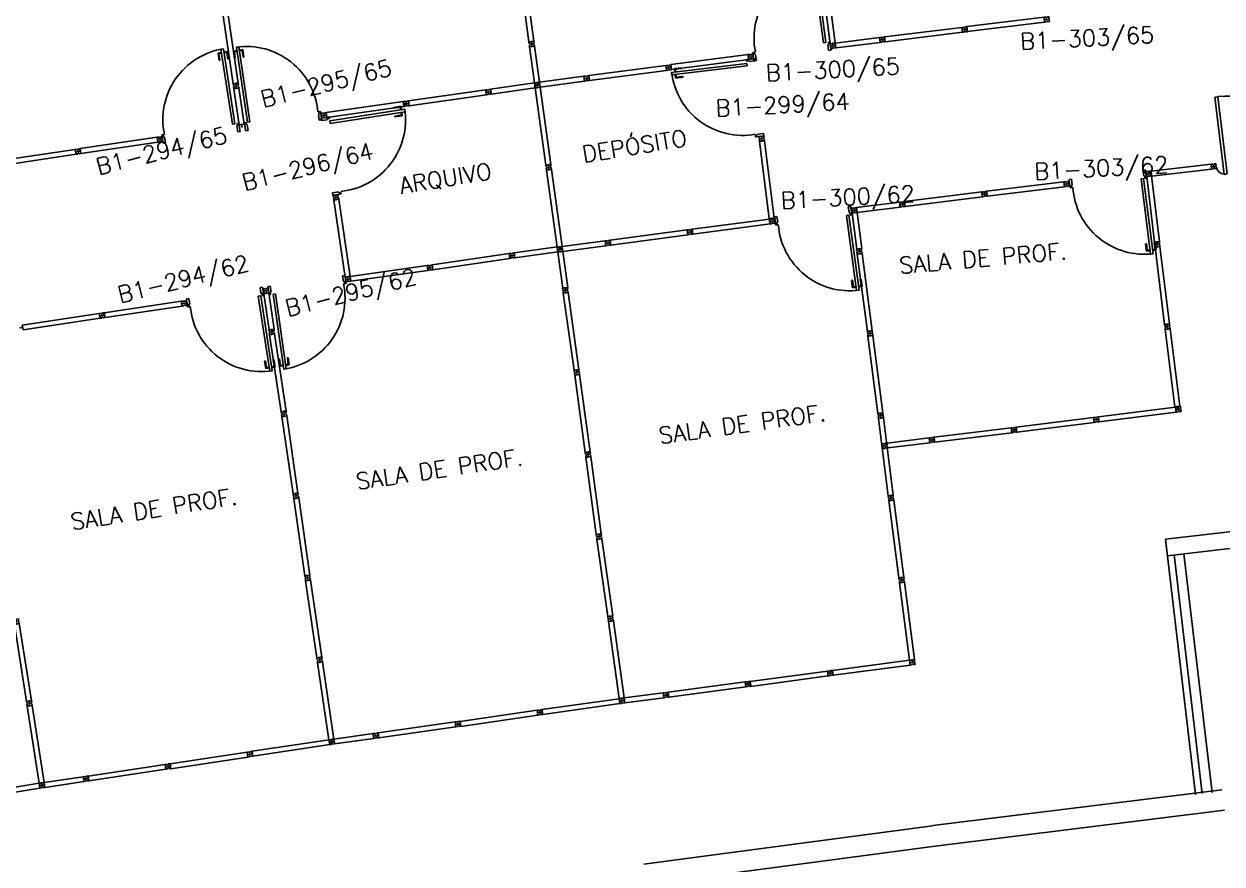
# Model space of a CAD drawing. Header units: millimetres. Extents: x 2958 to 3256, y 1036 to 1150.
# Drawn here: x 3048.78 to 3063.24, y 1120.63 to 1130.76 of the extents above; entities that cross this region are included whole.
import ezdxf

# ---------------------------------------------------------------- set-up
doc = ezdxf.new("R2010")
doc.units = ezdxf.units.MM
for name, color, linetype in [('BANC', 2, 'Continuous'), ('DIV', 2, 'Continuous'), ('ESC', 1, 'Continuous'), ('TEXTO', 2, 'Continuous'), ('TEXTO-ENDEREÇO', 2, 'Continuous')]:
    doc.layers.add(name, color=color, linetype=linetype)
doc.styles.add('UNB-100', font='simplex.shx', dxfattribs={"height": 0.2})
doc.styles.add('UNB-100-1', font='simplex.shx', dxfattribs={"height": 0.2})

# ---------------------------------------------------------------- blocks, each defined once
blk = doc.blocks.new('DIVMT-SLC')
for p, q in [((-0.03, 0.03), (-0.03, 0.006)), ((-0.008, 0.03), (-0.03, 0.03)), ((-0.0185, 0.006), (-0.03, 0.006)), ((-0.0185, -0.006), (-0.0185, 0.006)), ((-0.008, 0.03), (-0.008, 0.02)), ((-0.008, 0.02), (0.008, 0.02)), ((-0.0051, 0), (0.0051, 0)), ((0.0051, 0), (-0.0051, 0)), ((-0.0051, 0), (0.0051, 0)), ((0, -0.0051), (0, 0.0051)), ((0, 0.0051), (0, -0.0051)), ((0.008, 0.03), (0.008, 0.02)), ((0.008, 0.03), (0.03, 0.03)), ((0.0205, 0.006), (0.03, 0.006)), ((0.0205, -0.006), (0.0205, 0.006)), ((0.0205, 0.006), (0.0205, -0.006)), ((0.0205, 0.006), (0.03, 0.006)), ((0.97, 0.03), (0.03, 0.03)), ((0.03, 0.006), (0.03, 0.03)), ((0.03, -0.03), (0.03, 0.03)), ((0.03, -0.005), (0.03, 0.005)), ((0.97, -0.03), (0.97, 0.03)), ((0.97, 0.03), (0.97, 0.009)), ((0.97, 0.009), (0.97, 0.027)), ((0.9795, 0.006), (0.97, 0.006)), ((0.97, -0.005), (0.97, 0.005)), ((0.9795, 0.006), (0.9795, -0.006)), ((1.0051, 0), (0.9949, 0)), ((1, 0.0051), (1, -0.0051)), ((-0.0185, -0.006), (-0.03, -0.006)), ((-0.03, -0.03), (-0.03, -0.006)), ((-0.008, -0.03), (-0.03, -0.03)), ((-0.008, -0.03), (-0.008, -0.02)), ((-0.008, -0.02), (0.008, -0.02)), ((0.008, -0.03), (0.008, -0.02)), ((0.008, -0.03), (0.03, -0.03)), ((0.0205, -0.006), (0.03, -0.006)), ((0.0205, -0.006), (0.03, -0.006)), ((0.03, -0.006), (0.03, -0.03)), ((0.97, -0.03), (0.03, -0.03)), ((0.9795, -0.006), (0.97, -0.006)), ((0.97, -0.009), (0.97, -0.027))]:
    blk.add_line(p, q)
blk = doc.blocks.new('PDV2D-SLC')
at = {"layer": 'DIV'}
for p, q in [((0.03, 0.05), (0.06, 0.05)), ((0.03, 0.035), (0.03, 0.05)), ((0.03, -0.035), (0.03, 0.035)), ((0.06, 0.05), (0.06, -0.02)), ((0.941, 0.05), (0.941, -0.02)), ((0.971, 0.05), (0.941, 0.05)), ((0.971, 0.035), (0.971, 0.05)), ((0.971, -0.035), (0.971, 0.035)), ((0.03, -0.05), (0.03, -0.035)), ((0.05, -0.05), (0.03, -0.05)), ((0.05, -0.02), (0.06, -0.02)), ((0.05, -0.02), (0.05, -0.05)), ((0.079, -0.05), (0.109, -0.05)), ((0.079, -0.05), (0.079, -0.965)), ((0.109, -0.05), (0.109, -0.965)), ((0.951, -0.02), (0.941, -0.02)), ((0.951, -0.02), (0.951, -0.05)), ((0.951, -0.05), (0.971, -0.05)), ((0.971, -0.05), (0.971, -0.035)), ((0.109, -0.965), (0.079, -0.965))]:
    blk.add_line(p, q, dxfattribs=at)
at = {"layer": 'DIV', "color": 1}
for p, q in [((0.036, -0.925), (0.036, -0.835)), ((0.046, -0.835), (0.036, -0.835)), ((0.046, -0.915), (0.046, -0.835)), ((0.141, -0.915), (0.141, -0.835)), ((0.141, -0.835), (0.151, -0.835)), ((0.151, -0.925), (0.151, -0.835)), ((0.036, -0.925), (0.076, -0.925)), ((0.046, -0.915), (0.076, -0.915)), ((0.141, -0.915), (0.111, -0.915)), ((0.151, -0.925), (0.111, -0.925))]:
    blk.add_line(p, q, dxfattribs=at)
blk.add_arc((0.076, -0.1), 0.865, 270, 3.3214, dxfattribs=at)
blk = doc.blocks.new('MTT-SLC')
for p, q in [((-0.008, 0.03), (-0.03, 0.03)), ((-0.03, 0.03), (-0.03, 0.006)), ((-0.0185, 0.006), (-0.03, 0.006)), ((-0.0185, -0.006), (-0.0185, 0.006)), ((-0.008, 0.03), (-0.008, 0.02)), ((-0.008, 0.02), (0.008, 0.02)), ((-0.0051, 0), (0.0051, 0)), ((0, -0.0051), (0, 0.0051)), ((0.008, 0.03), (0.03, 0.03)), ((0.008, 0.03), (0.008, 0.02)), ((0.0205, -0.006), (0.0205, 0.006)), ((0.0205, 0.006), (0.03, 0.006)), ((0.03, 0.006), (0.03, 0.03)), ((-0.03, -0.03), (-0.03, -0.006)), ((-0.0185, -0.006), (-0.03, -0.006)), ((-0.008, -0.03), (-0.03, -0.03)), ((-0.008, -0.02), (0.008, -0.02)), ((-0.008, -0.03), (-0.008, -0.02)), ((0.008, -0.03), (0.008, -0.02)), ((0.008, -0.03), (0.03, -0.03)), ((0.0205, -0.006), (0.03, -0.006)), ((0.03, -0.006), (0.03, -0.03))]:
    blk.add_line(p, q)
blk = doc.blocks.new('MDIVMT-SLC')
for p, q in [((-0.03, 0.03), (-0.03, 0.006)), ((-0.008, 0.03), (-0.03, 0.03)), ((-0.0185, 0.006), (-0.03, 0.006)), ((-0.0185, -0.006), (-0.0185, 0.006)), ((-0.008, 0.03), (-0.008, 0.02)), ((-0.008, 0.02), (0.008, 0.02)), ((-0.0051, 0), (0.0051, 0)), ((-0.0051, 0), (0.0051, 0)), ((0, -0.0051), (0, 0.0051)), ((0, -0.0051), (0, 0.0051)), ((0.008, 0.03), (0.008, 0.02)), ((0.008, 0.03), (0.03, 0.03)), ((0.0205, 0.006), (0.03, 0.006)), ((0.0205, -0.006), (0.0205, 0.006)), ((0.0205, 0.006), (0.03, 0.006)), ((0.0205, -0.006), (0.0205, 0.006)), ((0.03, 0.03), (0.03, -0.03)), ((0.03, 0.03), (0.47, 0.03)), ((0.03, 0.006), (0.03, 0.03)), ((0.03, 0.009), (0.03, 0.027)), ((0.03, 0.005), (0.03, -0.005)), ((0.47, 0.03), (0.47, -0.03)), ((0.4795, 0.006), (0.47, 0.006)), ((0.47, 0.005), (0.47, -0.005)), ((0.4795, -0.006), (0.4795, 0.006)), ((0.4949, 0), (0.5051, 0)), ((0.5051, 0), (0.4949, 0)), ((0.5, -0.0051), (0.5, 0.0051)), ((-0.0185, -0.006), (-0.03, -0.006)), ((-0.03, -0.03), (-0.03, -0.006)), ((-0.008, -0.03), (-0.03, -0.03)), ((-0.008, -0.03), (-0.008, -0.02)), ((-0.008, -0.02), (0.008, -0.02)), ((0.008, -0.03), (0.008, -0.02)), ((0.008, -0.03), (0.03, -0.03)), ((0.0205, -0.006), (0.03, -0.006)), ((0.0205, -0.006), (0.03, -0.006)), ((0.03, -0.006), (0.03, -0.03)), ((0.03, -0.03), (0.03, -0.009)), ((0.03, -0.009), (0.03, -0.027)), ((0.03, -0.03), (0.47, -0.03)), ((0.4795, -0.006), (0.47, -0.006))]:
    blk.add_line(p, q)
blk = doc.blocks.new('PDV2E-SLC')
at = {"layer": 'DIV', "color": 1}
for p, q in [((0.023, 0.925), (0.063, 0.925)), ((0.023, 0.925), (0.023, 0.835)), ((0.033, 0.915), (0.063, 0.915)), ((0.033, 0.915), (0.033, 0.835)), ((0.138, 0.925), (0.097, 0.925)), ((0.128, 0.915), (0.097, 0.915)), ((0.128, 0.915), (0.128, 0.835)), ((0.138, 0.925), (0.138, 0.835)), ((0.033, 0.835), (0.023, 0.835)), ((0.128, 0.835), (0.137, 0.835))]:
    blk.add_line(p, q, dxfattribs=at)
at = {"layer": 'DIV'}
for p, q in [((0.065, 0.05), (0.065, 0.965)), ((0.095, 0.965), (0.065, 0.965)), ((0.095, 0.05), (0.095, 0.965)), ((0.049, 0.05), (0.029, 0.05)), ((0.029, 0.05), (0.029, 0.035)), ((0.029, 0.035), (0.029, -0.035)), ((0.049, 0.02), (0.049, 0.05)), ((0.049, 0.02), (0.059, 0.02)), ((0.059, -0.05), (0.059, 0.02)), ((0.065, 0.05), (0.095, 0.05)), ((0.928, -0.05), (0.928, 0.02)), ((0.938, 0.02), (0.928, 0.02)), ((0.938, 0.05), (0.958, 0.05)), ((0.938, 0.02), (0.938, 0.05)), ((0.958, 0.05), (0.958, 0.035)), ((0.958, 0.035), (0.958, -0.035)), ((0.029, -0.035), (0.029, -0.05)), ((0.029, -0.05), (0.059, -0.05)), ((0.958, -0.05), (0.928, -0.05)), ((0.958, -0.035), (0.958, -0.05))]:
    blk.add_line(p, q, dxfattribs=at)
at = {"layer": 'DIV', "color": 1}
blk.add_arc((0.062, 0.1), 0.865, 356.6786, 90, dxfattribs=at)
blk = doc.blocks.new('PDVDP-SLC')
for p, q in [((0.112, 0.84), (0.112, -0.1)), ((0.147, 0.84), (0.112, 0.84)), ((0.147, 0.84), (0.147, -0.1)), ((1.853, 0.84), (1.888, 0.84)), ((1.853, 0.84), (1.853, -0.1)), ((1.888, 0.84), (1.888, -0.1)), ((0.009, 0), (-0.009, 0)), ((0, -0.012), (0, 0.01)), ((0.147, -0.1), (0.112, -0.1))]:
    blk.add_line(p, q)
for centre, radius, start, end in [((0.148, -0.002), 0.843, 0, 90), ((1.853, -0.002), 0.843, 90, 180), ((0.131, 0), 0.101, 180, 270), ((1.87, 0), 0.101, 270, 0)]:
    blk.add_arc(centre, radius, start, end)
blk = doc.blocks.new('ESCBSL-SLC')
for p, q in [((0.005, 3.105), (4.007, 3.105)), ((0.005, 3.105), (0.005, 2.905)), ((4.007, 3.105), (4.007, 0.005)), ((0.005, 2.905), (4.007, 2.905)), ((0.254, 1.755), (0.254, 2.905)), ((0.504, 1.755), (0.504, 2.905)), ((0.754, 1.755), (0.754, 2.905)), ((1.004, 1.755), (1.004, 2.905)), ((1.254, 1.755), (1.254, 2.905)), ((1.504, 1.755), (1.504, 2.905)), ((1.754, 1.755), (1.754, 2.905)), ((2.004, 1.755), (2.004, 2.905)), ((2.254, 1.755), (2.254, 2.905)), ((2.504, 1.755), (2.504, 2.905)), ((3.807, 2.905), (3.807, 0.005)), ((3.927, 2.905), (3.927, 0.005)), ((0.102, 1.755), (2.702, 1.755)), ((0.102, 1.755), (0.102, 1.655)), ((2.702, 1.755), (2.702, 1.152)), ((0.102, 1.655), (2.602, 1.655)), ((0.254, 1.555), (0.254, 1.655)), ((0.504, 1.555), (0.504, 1.655)), ((0.754, 1.555), (0.754, 1.655)), ((1.004, 1.555), (1.004, 1.655)), ((1.254, 1.555), (1.254, 1.655)), ((1.504, 1.555), (1.504, 1.655)), ((1.754, 1.555), (1.754, 1.655)), ((2.004, 1.555), (2.004, 1.655)), ((2.254, 1.555), (2.254, 1.655)), ((2.504, 1.252), (2.504, 1.655)), ((2.602, 1.655), (2.602, 1.252)), ((0.254, 1.555), (0.747, 1.555)), ((0.747, 1.555), (1.533, 1.555)), ((1.468, 1.555), (1.745, 1.555)), ((1.745, 1.555), (2.504, 1.555)), ((0.254, 1.352), (2.504, 1.352)), ((0.254, 1.252), (0.254, 1.352)), ((0.504, 1.252), (0.504, 1.352)), ((0.754, 1.252), (0.754, 1.352)), ((1.004, 1.252), (1.004, 1.352)), ((1.254, 1.252), (1.254, 1.352)), ((1.504, 1.252), (1.504, 1.352)), ((1.754, 1.252), (1.754, 1.352)), ((2.004, 1.252), (2.004, 1.352)), ((2.254, 1.252), (2.254, 1.352)), ((0.102, 1.252), (2.602, 1.252)), ((0.102, 1.252), (0.102, 1.152)), ((0.102, 1.152), (2.702, 1.152)), ((0.254, 0.005), (0.254, 1.152)), ((0.504, 0.005), (0.504, 1.152)), ((0.754, 0.005), (0.754, 1.152)), ((1.004, 0.005), (1.004, 1.152)), ((1.254, 0.005), (1.254, 1.152)), ((1.504, 0.005), (1.504, 1.152)), ((1.754, 0.005), (1.754, 1.152)), ((2.004, 0.005), (2.004, 1.152)), ((2.254, 0.005), (2.254, 1.152)), ((2.504, 0.005), (2.504, 1.152))]:
    blk.add_line(p, q)

msp = doc.modelspace()

# ---------------------------------------------------------------- linework, layer by layer
at = {"layer": 'BANC'}
for p, q in [((3063.241, 1121.522), (3059.749, 1121.089)), ((3063.272, 1121.274), (3059.78, 1120.841)), ((3059.747, 1121.088), (3056.259, 1120.625)), ((3059.78, 1120.841), (3056.292, 1120.378))]:
    msp.add_line(p, q, dxfattribs=at)
at = {"layer": 'DIV'}
for p, q in [((3058.571, 1130.532), (3059.108, 1130.601)), ((3059.13, 1130.603), (3059.108, 1130.601)), ((3059.108, 1130.601), (3059.115, 1130.541)), ((3059.111, 1130.577), (3059.108, 1130.601)), ((3059.12, 1130.578), (3059.111, 1130.577)), ((3059.12, 1130.578), (3059.111, 1130.577)), ((3059.111, 1130.576), (3059.112, 1130.566)), ((3059.122, 1130.566), (3059.112, 1130.565)), ((3059.122, 1130.566), (3059.112, 1130.565)), ((3059.112, 1130.565), (3059.115, 1130.541)), ((3059.122, 1130.566), (3059.12, 1130.578)), ((3059.12, 1130.578), (3059.122, 1130.566)), ((3059.13, 1130.603), (3059.131, 1130.593)), ((3059.147, 1130.595), (3059.131, 1130.593)), ((3059.146, 1130.575), (3059.136, 1130.574)), ((3059.136, 1130.574), (3059.146, 1130.575)), ((3059.146, 1130.575), (3059.136, 1130.574)), ((3059.152, 1130.556), (3059.136, 1130.554)), ((3059.137, 1130.544), (3059.136, 1130.554)), ((3059.142, 1130.569), (3059.141, 1130.58)), ((3059.141, 1130.58), (3059.142, 1130.569)), ((3059.146, 1130.605), (3059.168, 1130.608)), ((3059.146, 1130.605), (3059.147, 1130.595)), ((3059.153, 1130.546), (3059.152, 1130.556)), ((3059.159, 1130.583), (3059.17, 1130.584)), ((3059.159, 1130.583), (3059.16, 1130.571)), ((3059.16, 1130.571), (3059.172, 1130.572)), ((3059.168, 1130.608), (3059.17, 1130.584)), ((3059.175, 1130.548), (3059.172, 1130.572)), ((3058.54, 1130.498), (3058.55, 1130.5)), ((3058.545, 1130.494), (3058.544, 1130.504)), ((3058.564, 1130.507), (3058.574, 1130.508)), ((3058.566, 1130.495), (3058.564, 1130.507)), ((3058.566, 1130.495), (3058.575, 1130.497)), ((3058.571, 1130.532), (3058.578, 1130.473)), ((3058.573, 1130.511), (3058.571, 1130.529)), ((3058.574, 1130.507), (3058.575, 1130.498)), ((3058.576, 1130.494), (3058.578, 1130.476)), ((3058.578, 1130.473), (3058.576, 1130.494)), ((3058.578, 1130.473), (3059.115, 1130.541)), ((3059.137, 1130.544), (3059.115, 1130.541)), ((3059.153, 1130.546), (3059.175, 1130.548)), ((3055.001, 1130.059), (3055.537, 1130.132)), ((3055.559, 1130.134), (3055.537, 1130.132)), ((3055.54, 1130.108), (3055.537, 1130.132)), ((3055.537, 1130.132), (3055.545, 1130.072)), ((3055.559, 1130.134), (3055.56, 1130.125)), ((3055.576, 1130.127), (3055.56, 1130.125)), ((3055.575, 1130.137), (3055.597, 1130.139)), ((3055.575, 1130.137), (3055.576, 1130.127)), ((3055.597, 1130.139), (3055.6, 1130.116)), ((3054.389, 1129.973), (3054.411, 1129.976)), ((3054.411, 1129.976), (3054.941, 1130.051)), ((3054.414, 1129.952), (3054.411, 1129.976)), ((3054.411, 1129.976), (3054.419, 1129.916)), ((3054.419, 1129.916), (3054.949, 1129.991)), ((3054.941, 1130.051), (3054.949, 1129.991)), ((3054.954, 1130.028), (3054.944, 1130.027)), ((3054.944, 1130.026), (3054.946, 1130.016)), ((3054.955, 1130.016), (3054.946, 1130.015)), ((3054.955, 1130.016), (3054.954, 1130.028)), ((3054.98, 1130.026), (3054.97, 1130.024)), ((3054.97, 1130.024), (3054.98, 1130.026)), ((3054.97, 1130.024), (3054.98, 1130.026)), ((3054.975, 1130.02), (3054.974, 1130.03)), ((3054.975, 1130.02), (3054.974, 1130.03)), ((3054.994, 1130.034), (3055.004, 1130.035)), ((3054.996, 1130.022), (3054.994, 1130.034)), ((3054.996, 1130.022), (3055.005, 1130.023)), ((3055.001, 1130.059), (3055.008, 1129.999)), ((3055.003, 1130.038), (3055.001, 1130.056)), ((3055.004, 1130.034), (3055.005, 1130.024)), ((3055.008, 1129.999), (3055.006, 1130.02)), ((3055.006, 1130.02), (3055.008, 1130.002)), ((3055.008, 1129.999), (3055.545, 1130.072)), ((3055.55, 1130.109), (3055.54, 1130.108)), ((3055.55, 1130.109), (3055.54, 1130.108)), ((3055.54, 1130.107), (3055.542, 1130.097)), ((3055.551, 1130.097), (3055.542, 1130.096)), ((3055.551, 1130.097), (3055.542, 1130.096)), ((3055.542, 1130.096), (3055.545, 1130.072)), ((3055.567, 1130.075), (3055.545, 1130.072)), ((3055.55, 1130.109), (3055.551, 1130.097)), ((3055.551, 1130.097), (3055.55, 1130.109)), ((3055.581, 1130.087), (3055.565, 1130.085)), ((3055.567, 1130.075), (3055.565, 1130.085)), ((3055.576, 1130.106), (3055.566, 1130.105)), ((3055.566, 1130.105), (3055.576, 1130.106)), ((3055.576, 1130.106), (3055.566, 1130.105)), ((3055.57, 1130.111), (3055.571, 1130.101)), ((3055.571, 1130.101), (3055.57, 1130.111)), ((3055.582, 1130.077), (3055.581, 1130.087)), ((3055.582, 1130.077), (3055.604, 1130.08)), ((3055.588, 1130.114), (3055.6, 1130.116)), ((3055.588, 1130.114), (3055.59, 1130.102)), ((3055.59, 1130.102), (3055.601, 1130.104)), ((3055.604, 1130.08), (3055.601, 1130.104)), ((3054.373, 1129.97), (3054.352, 1129.967)), ((3054.352, 1129.967), (3054.355, 1129.944)), ((3054.366, 1129.945), (3054.355, 1129.944)), ((3054.368, 1129.933), (3054.357, 1129.932)), ((3054.36, 1129.908), (3054.357, 1129.932)), ((3054.382, 1129.911), (3054.36, 1129.908)), ((3054.368, 1129.933), (3054.366, 1129.945)), ((3054.373, 1129.97), (3054.375, 1129.96)), ((3054.375, 1129.96), (3054.391, 1129.963)), ((3054.38, 1129.941), (3054.391, 1129.942)), ((3054.38, 1129.941), (3054.391, 1129.942)), ((3054.38, 1129.921), (3054.396, 1129.923)), ((3054.382, 1129.911), (3054.38, 1129.921)), ((3054.386, 1129.937), (3054.385, 1129.947)), ((3054.386, 1129.937), (3054.385, 1129.947)), ((3054.389, 1129.973), (3054.391, 1129.963)), ((3054.398, 1129.913), (3054.396, 1129.923)), ((3054.398, 1129.913), (3054.419, 1129.916)), ((3054.405, 1129.95), (3054.414, 1129.952)), ((3054.405, 1129.95), (3054.414, 1129.952)), ((3054.407, 1129.939), (3054.405, 1129.95)), ((3054.407, 1129.939), (3054.405, 1129.95)), ((3054.407, 1129.939), (3054.416, 1129.94)), ((3054.407, 1129.939), (3054.416, 1129.94)), ((3054.414, 1129.955), (3054.411, 1129.973)), ((3054.414, 1129.951), (3054.416, 1129.941)), ((3054.416, 1129.94), (3054.419, 1129.916)), ((3054.416, 1129.937), (3054.419, 1129.919)), ((3054.419, 1129.916), (3054.416, 1129.937)), ((3062.325, 1128.983), (3062.349, 1128.986)), ((3062.328, 1128.961), (3062.325, 1128.983)), ((3062.328, 1128.961), (3062.338, 1128.962)), ((3062.338, 1128.962), (3062.34, 1128.946)), ((3062.35, 1128.974), (3062.349, 1128.986)), ((3062.35, 1128.974), (3062.362, 1128.976)), ((3062.358, 1128.962), (3062.359, 1128.952)), ((3062.358, 1128.962), (3062.359, 1128.952)), ((3062.385, 1128.99), (3062.361, 1128.987)), ((3062.362, 1128.976), (3062.361, 1128.987)), ((3062.387, 1128.968), (3062.378, 1128.967)), ((3062.378, 1128.967), (3062.379, 1128.951)), ((3062.379, 1128.963), (3062.388, 1128.964)), ((3062.379, 1128.963), (3062.38, 1128.951)), ((3062.385, 1128.988), (3063.109, 1129.071)), ((3062.387, 1128.968), (3062.385, 1128.99)), ((3062.385, 1128.988), (3062.388, 1128.967)), ((3062.392, 1128.928), (3062.385, 1128.988)), ((3062.388, 1128.967), (3062.386, 1128.985)), ((3062.389, 1128.953), (3062.388, 1128.963)), ((3062.392, 1128.928), (3063.115, 1129.011)), ((3063.13, 1129.073), (3063.109, 1129.071)), ((3063.111, 1129.047), (3063.109, 1129.071)), ((3063.115, 1129.011), (3063.109, 1129.071)), ((3063.121, 1129.048), (3063.111, 1129.047)), ((3063.121, 1129.048), (3063.111, 1129.047)), ((3063.113, 1129.036), (3063.111, 1129.046)), ((3063.122, 1129.036), (3063.113, 1129.035)), ((3063.122, 1129.036), (3063.113, 1129.035)), ((3063.113, 1129.035), (3063.115, 1129.011)), ((3063.137, 1129.014), (3063.115, 1129.011)), ((3063.122, 1129.036), (3063.121, 1129.048)), ((3063.121, 1129.048), (3063.122, 1129.036)), ((3063.13, 1129.073), (3063.132, 1129.063)), ((3063.148, 1129.065), (3063.132, 1129.063)), ((3063.152, 1129.026), (3063.136, 1129.024)), ((3063.137, 1129.014), (3063.136, 1129.024)), ((3063.147, 1129.045), (3063.137, 1129.044)), ((3063.137, 1129.044), (3063.147, 1129.045)), ((3063.147, 1129.045), (3063.137, 1129.044)), ((3063.142, 1129.039), (3063.141, 1129.05)), ((3063.141, 1129.05), (3063.142, 1129.039)), ((3063.146, 1129.075), (3063.168, 1129.078)), ((3063.146, 1129.075), (3063.148, 1129.065)), ((3063.153, 1129.016), (3063.152, 1129.026)), ((3063.153, 1129.016), (3063.175, 1129.018)), ((3063.16, 1129.053), (3063.171, 1129.054)), ((3063.161, 1129.041), (3063.16, 1129.053)), ((3063.161, 1129.041), (3063.172, 1129.042)), ((3063.168, 1129.078), (3063.171, 1129.054)), ((3063.175, 1129.018), (3063.172, 1129.042)), ((3062.33, 1128.945), (3062.34, 1128.946)), ((3062.33, 1128.945), (3062.332, 1128.923)), ((3062.392, 1128.931), (3062.332, 1128.923)), ((3062.356, 1128.926), (3062.332, 1128.923)), ((3062.332, 1128.923), (3062.353, 1128.926)), ((3062.332, 1128.923), (3062.426, 1128.129)), ((3062.353, 1128.926), (3062.335, 1128.924)), ((3062.354, 1128.956), (3062.364, 1128.957)), ((3062.354, 1128.956), (3062.364, 1128.957)), ((3062.354, 1128.954), (3062.364, 1128.955)), ((3062.355, 1128.936), (3062.367, 1128.937)), ((3062.355, 1128.936), (3062.367, 1128.937)), ((3062.355, 1128.936), (3062.356, 1128.926)), ((3062.355, 1128.936), (3062.356, 1128.926)), ((3062.367, 1128.928), (3062.357, 1128.926)), ((3062.358, 1128.96), (3062.359, 1128.95)), ((3062.367, 1128.937), (3062.368, 1128.928)), ((3062.367, 1128.937), (3062.368, 1128.928)), ((3062.368, 1128.928), (3062.392, 1128.931)), ((3062.371, 1128.928), (3062.389, 1128.93)), ((3062.389, 1128.952), (3062.379, 1128.951)), ((3062.38, 1128.951), (3062.389, 1128.952)), ((3062.389, 1128.952), (3062.392, 1128.931)), ((3062.39, 1128.949), (3062.392, 1128.931)), ((3062.392, 1128.931), (3062.486, 1128.136)), ((3059.348, 1128.613), (3058.827, 1128.549)), ((3058.835, 1128.489), (3058.827, 1128.549)), ((3059.355, 1128.553), (3058.835, 1128.489)), ((3059.37, 1128.615), (3059.348, 1128.613)), ((3059.351, 1128.589), (3059.348, 1128.613)), ((3059.355, 1128.553), (3059.348, 1128.613)), ((3059.348, 1128.613), (3059.35, 1128.592)), ((3059.35, 1128.592), (3059.348, 1128.61)), ((3059.36, 1128.59), (3059.351, 1128.589)), ((3059.36, 1128.59), (3059.351, 1128.589)), ((3059.352, 1128.578), (3059.351, 1128.588)), ((3059.362, 1128.578), (3059.352, 1128.577)), ((3059.362, 1128.578), (3059.352, 1128.577)), ((3059.352, 1128.577), (3059.355, 1128.553)), ((3059.353, 1128.574), (3059.355, 1128.556)), ((3059.377, 1128.556), (3059.355, 1128.553)), ((3059.36, 1128.59), (3059.362, 1128.578)), ((3059.36, 1128.59), (3059.362, 1128.578)), ((3059.37, 1128.615), (3059.371, 1128.606)), ((3059.387, 1128.608), (3059.371, 1128.606)), ((3059.386, 1128.587), (3059.376, 1128.586)), ((3059.386, 1128.587), (3059.376, 1128.586)), ((3059.392, 1128.568), (3059.376, 1128.566)), ((3059.377, 1128.556), (3059.376, 1128.566)), ((3059.381, 1128.592), (3059.382, 1128.582)), ((3059.381, 1128.592), (3059.382, 1128.582)), ((3059.386, 1128.617), (3059.407, 1128.62)), ((3059.386, 1128.617), (3059.387, 1128.608)), ((3059.393, 1128.558), (3059.392, 1128.568)), ((3059.393, 1128.558), (3059.415, 1128.561)), ((3059.399, 1128.595), (3059.41, 1128.596)), ((3059.399, 1128.595), (3059.4, 1128.583)), ((3059.4, 1128.583), (3059.412, 1128.584)), ((3059.407, 1128.62), (3059.41, 1128.596)), ((3059.415, 1128.561), (3059.412, 1128.584)), ((3058.806, 1128.516), (3058.796, 1128.515)), ((3058.796, 1128.515), (3058.806, 1128.516)), ((3058.801, 1128.52), (3058.802, 1128.51)), ((3058.821, 1128.524), (3058.83, 1128.525)), ((3058.821, 1128.524), (3058.822, 1128.512)), ((3058.822, 1128.512), (3058.832, 1128.513)), ((3058.832, 1128.514), (3058.83, 1128.524)), ((3055.794, 1128.146), (3055.274, 1128.077)), ((3055.816, 1128.149), (3055.794, 1128.146)), ((3055.794, 1128.146), (3055.797, 1128.125)), ((3055.802, 1128.086), (3055.794, 1128.146)), ((3055.797, 1128.122), (3055.794, 1128.146)), ((3055.797, 1128.125), (3055.794, 1128.143)), ((3055.806, 1128.123), (3055.797, 1128.122)), ((3055.806, 1128.123), (3055.797, 1128.122)), ((3055.798, 1128.111), (3055.797, 1128.121)), ((3055.808, 1128.111), (3055.799, 1128.11)), ((3055.808, 1128.111), (3055.799, 1128.11)), ((3055.799, 1128.11), (3055.802, 1128.086)), ((3055.799, 1128.107), (3055.801, 1128.089)), ((3055.806, 1128.123), (3055.808, 1128.111)), ((3055.806, 1128.123), (3055.808, 1128.111)), ((3055.816, 1128.149), (3055.817, 1128.139)), ((3055.833, 1128.141), (3055.817, 1128.139)), ((3055.833, 1128.121), (3055.822, 1128.119)), ((3055.833, 1128.121), (3055.822, 1128.119)), ((3055.838, 1128.101), (3055.822, 1128.099)), ((3055.823, 1128.089), (3055.822, 1128.099)), ((3055.827, 1128.125), (3055.828, 1128.115)), ((3055.827, 1128.125), (3055.828, 1128.115)), ((3055.832, 1128.151), (3055.853, 1128.154)), ((3055.832, 1128.151), (3055.833, 1128.141)), ((3055.839, 1128.091), (3055.838, 1128.101)), ((3055.839, 1128.091), (3055.861, 1128.094)), ((3055.845, 1128.128), (3055.856, 1128.13)), ((3055.845, 1128.128), (3055.847, 1128.117)), ((3055.847, 1128.117), (3055.858, 1128.118)), ((3055.853, 1128.154), (3055.856, 1128.13)), ((3055.861, 1128.094), (3055.858, 1128.118)), ((3062.486, 1128.136), (3062.426, 1128.129)), ((3062.451, 1128.122), (3062.45, 1128.132)), ((3062.461, 1128.133), (3062.451, 1128.132)), ((3062.451, 1128.122), (3062.463, 1128.124)), ((3062.454, 1128.102), (3062.464, 1128.103)), ((3062.46, 1128.098), (3062.459, 1128.108)), ((3062.459, 1128.108), (3062.46, 1128.098)), ((3062.463, 1128.124), (3062.462, 1128.133)), ((3054.657, 1127.996), (3054.635, 1127.993)), ((3054.635, 1127.993), (3054.638, 1127.97)), ((3054.65, 1127.971), (3054.638, 1127.97)), ((3054.651, 1127.959), (3054.64, 1127.958)), ((3054.643, 1127.934), (3054.64, 1127.958)), ((3054.651, 1127.959), (3054.65, 1127.971)), ((3054.657, 1127.996), (3054.658, 1127.986)), ((3054.658, 1127.986), (3054.674, 1127.989)), ((3054.664, 1127.967), (3054.674, 1127.968)), ((3054.664, 1127.967), (3054.674, 1127.968)), ((3054.664, 1127.947), (3054.679, 1127.949)), ((3054.67, 1127.963), (3054.668, 1127.973)), ((3054.67, 1127.963), (3054.668, 1127.973)), ((3054.673, 1127.998), (3054.694, 1128.001)), ((3054.673, 1127.998), (3054.674, 1127.989)), ((3054.681, 1127.939), (3054.679, 1127.949)), ((3054.688, 1127.976), (3054.698, 1127.978)), ((3054.688, 1127.976), (3054.698, 1127.978)), ((3054.69, 1127.965), (3054.688, 1127.976)), ((3054.69, 1127.965), (3054.688, 1127.976)), ((3054.69, 1127.965), (3054.699, 1127.966)), ((3054.69, 1127.965), (3054.699, 1127.966)), ((3054.694, 1128.001), (3055.214, 1128.073)), ((3054.698, 1127.978), (3054.694, 1128.001)), ((3054.694, 1128.001), (3054.703, 1127.942)), ((3054.697, 1127.981), (3054.695, 1127.998)), ((3054.698, 1127.977), (3054.699, 1127.967)), ((3054.699, 1127.966), (3054.703, 1127.942)), ((3054.7, 1127.963), (3054.702, 1127.945)), ((3054.703, 1127.942), (3054.7, 1127.963)), ((3054.703, 1127.942), (3055.222, 1128.014)), ((3055.214, 1128.073), (3055.222, 1128.014)), ((3055.227, 1128.051), (3055.217, 1128.049)), ((3055.218, 1128.048), (3055.219, 1128.038)), ((3055.228, 1128.039), (3055.219, 1128.037)), ((3055.228, 1128.039), (3055.227, 1128.051)), ((3055.253, 1128.048), (3055.243, 1128.047)), ((3055.243, 1128.047), (3055.253, 1128.048)), ((3055.243, 1128.043), (3055.253, 1128.045)), ((3055.253, 1128.045), (3055.243, 1128.043)), ((3055.249, 1128.042), (3055.247, 1128.052)), ((3055.247, 1128.049), (3055.249, 1128.039)), ((3055.268, 1128.052), (3055.277, 1128.054)), ((3055.268, 1128.052), (3055.269, 1128.041)), ((3055.269, 1128.041), (3055.279, 1128.042)), ((3055.282, 1128.018), (3055.274, 1128.077)), ((3055.279, 1128.043), (3055.277, 1128.053)), ((3055.802, 1128.086), (3055.282, 1128.018)), ((3055.823, 1128.089), (3055.802, 1128.086)), ((3054.665, 1127.937), (3054.643, 1127.934)), ((3054.665, 1127.937), (3054.664, 1127.947)), ((3054.681, 1127.939), (3054.703, 1127.942)), ((3059.153, 1126.01), (3059.146, 1126.069)), ((3059.115, 1126.035), (3059.125, 1126.036)), ((3059.125, 1126.036), (3059.115, 1126.035)), ((3059.119, 1126.041), (3059.12, 1126.031)), ((3059.139, 1126.044), (3059.149, 1126.045)), ((3059.139, 1126.044), (3059.141, 1126.032)), ((3059.141, 1126.032), (3059.15, 1126.033)), ((3059.15, 1126.034), (3059.149, 1126.044)), ((3059.704, 1125.77), (3059.198, 1125.706)), ((3059.705, 1125.77), (3059.198, 1125.706)), ((3059.712, 1125.71), (3059.206, 1125.646)), ((3059.727, 1125.772), (3059.705, 1125.77)), ((3059.708, 1125.746), (3059.705, 1125.77)), ((3059.712, 1125.71), (3059.705, 1125.77)), ((3059.705, 1125.77), (3059.707, 1125.749)), ((3059.707, 1125.749), (3059.705, 1125.767)), ((3059.717, 1125.747), (3059.708, 1125.746)), ((3059.717, 1125.747), (3059.708, 1125.746)), ((3059.709, 1125.735), (3059.708, 1125.745)), ((3059.719, 1125.735), (3059.709, 1125.734)), ((3059.719, 1125.735), (3059.709, 1125.734)), ((3059.709, 1125.734), (3059.712, 1125.71)), ((3059.709, 1125.731), (3059.712, 1125.713)), ((3059.734, 1125.713), (3059.712, 1125.71)), ((3059.717, 1125.747), (3059.719, 1125.735)), ((3059.717, 1125.747), (3059.719, 1125.735)), ((3059.727, 1125.772), (3059.728, 1125.762)), ((3059.744, 1125.764), (3059.728, 1125.762)), ((3059.743, 1125.744), (3059.733, 1125.743)), ((3059.743, 1125.744), (3059.733, 1125.743)), ((3059.749, 1125.724), (3059.733, 1125.723)), ((3059.734, 1125.713), (3059.733, 1125.723)), ((3059.738, 1125.748), (3059.739, 1125.738)), ((3059.738, 1125.748), (3059.739, 1125.738)), ((3059.743, 1125.774), (3059.764, 1125.777)), ((3059.743, 1125.774), (3059.744, 1125.764)), ((3059.75, 1125.715), (3059.749, 1125.724)), ((3059.75, 1125.715), (3059.772, 1125.717)), ((3059.756, 1125.752), (3059.767, 1125.753)), ((3059.756, 1125.752), (3059.757, 1125.74)), ((3059.757, 1125.74), (3059.769, 1125.741)), ((3059.764, 1125.777), (3059.767, 1125.753)), ((3059.772, 1125.717), (3059.769, 1125.741)), ((3055.997, 1122.59), (3055.995, 1122.6)), ((3056.016, 1122.604), (3056.025, 1122.605)), ((3056.017, 1122.592), (3056.016, 1122.604)), ((3056.022, 1122.629), (3056.495, 1122.691)), ((3056.022, 1122.629), (3056.03, 1122.569)), ((3056.025, 1122.608), (3056.022, 1122.626)), ((3056.025, 1122.604), (3056.027, 1122.594)), ((3056.03, 1122.569), (3056.503, 1122.632)), ((3056.517, 1122.694), (3056.495, 1122.691)), ((3056.495, 1122.691), (3056.503, 1122.632)), ((3056.498, 1122.667), (3056.495, 1122.691)), ((3056.508, 1122.669), (3056.498, 1122.667)), ((3056.508, 1122.669), (3056.498, 1122.667)), ((3056.498, 1122.666), (3056.5, 1122.657)), ((3056.509, 1122.657), (3056.5, 1122.656)), ((3056.509, 1122.657), (3056.5, 1122.656)), ((3056.5, 1122.656), (3056.503, 1122.632)), ((3056.525, 1122.635), (3056.503, 1122.632)), ((3056.509, 1122.657), (3056.508, 1122.669)), ((3056.508, 1122.669), (3056.509, 1122.657)), ((3056.517, 1122.694), (3056.518, 1122.684)), ((3056.534, 1122.687), (3056.518, 1122.684)), ((3056.534, 1122.666), (3056.524, 1122.665)), ((3056.524, 1122.665), (3056.534, 1122.666)), ((3056.534, 1122.666), (3056.524, 1122.665)), ((3056.54, 1122.647), (3056.524, 1122.645)), ((3056.525, 1122.635), (3056.524, 1122.645)), ((3056.53, 1122.661), (3056.528, 1122.671)), ((3056.528, 1122.671), (3056.53, 1122.661)), ((3056.533, 1122.696), (3056.554, 1122.7)), ((3056.533, 1122.696), (3056.534, 1122.687)), ((3056.541, 1122.637), (3056.54, 1122.647)), ((3056.541, 1122.637), (3056.563, 1122.64)), ((3056.546, 1122.674), (3056.558, 1122.676)), ((3056.546, 1122.674), (3056.548, 1122.662)), ((3056.548, 1122.662), (3056.559, 1122.664)), ((3056.554, 1122.7), (3056.558, 1122.676)), ((3056.563, 1122.64), (3056.559, 1122.664)), ((3055.991, 1122.594), (3056.001, 1122.596)), ((3056.017, 1122.592), (3056.027, 1122.593)), ((3056.027, 1122.59), (3056.03, 1122.572)), ((3056.03, 1122.569), (3056.027, 1122.59)), ((3052.519, 1122.134), (3052.992, 1122.2)), ((3053.013, 1122.203), (3052.992, 1122.2)), ((3052.992, 1122.2), (3053, 1122.141)), ((3052.995, 1122.176), (3052.992, 1122.2)), ((3053.005, 1122.178), (3052.995, 1122.176)), ((3053.005, 1122.178), (3052.995, 1122.176)), ((3052.995, 1122.175), (3052.997, 1122.166)), ((3053.006, 1122.166), (3052.997, 1122.165)), ((3053.006, 1122.166), (3052.997, 1122.165)), ((3052.997, 1122.165), (3053, 1122.141)), ((3053.006, 1122.166), (3053.005, 1122.178)), ((3053.005, 1122.178), (3053.006, 1122.166)), ((3053.013, 1122.203), (3053.015, 1122.194)), ((3053.031, 1122.196), (3053.015, 1122.194)), ((3053.031, 1122.176), (3053.021, 1122.174)), ((3053.021, 1122.174), (3053.031, 1122.176)), ((3053.031, 1122.176), (3053.021, 1122.174)), ((3053.026, 1122.17), (3053.025, 1122.18)), ((3053.025, 1122.18), (3053.026, 1122.17)), ((3053.029, 1122.206), (3053.051, 1122.209)), ((3053.029, 1122.206), (3053.031, 1122.196)), ((3053.043, 1122.184), (3053.054, 1122.185)), ((3053.043, 1122.184), (3053.045, 1122.172)), ((3053.045, 1122.172), (3053.056, 1122.173)), ((3053.051, 1122.209), (3053.054, 1122.185)), ((3053.06, 1122.15), (3053.056, 1122.173)), ((3052.488, 1122.099), (3052.499, 1122.1)), ((3052.494, 1122.095), (3052.493, 1122.105)), ((3052.513, 1122.109), (3052.522, 1122.11)), ((3052.515, 1122.097), (3052.513, 1122.109)), ((3052.515, 1122.097), (3052.524, 1122.098)), ((3052.519, 1122.134), (3052.528, 1122.074)), ((3052.522, 1122.113), (3052.519, 1122.131)), ((3052.522, 1122.109), (3052.524, 1122.099)), ((3052.525, 1122.095), (3052.527, 1122.077)), ((3052.528, 1122.074), (3052.525, 1122.095)), ((3052.528, 1122.074), (3053, 1122.141)), ((3053.022, 1122.144), (3053, 1122.141)), ((3053.037, 1122.156), (3053.021, 1122.154)), ((3053.022, 1122.144), (3053.021, 1122.154)), ((3053.038, 1122.146), (3053.037, 1122.156)), ((3053.038, 1122.146), (3053.06, 1122.15)), ((3049.015, 1121.584), (3049.024, 1121.585)), ((3049.02, 1121.609), (3049.492, 1121.679)), ((3049.02, 1121.609), (3049.03, 1121.55)), ((3049.024, 1121.588), (3049.021, 1121.606)), ((3049.024, 1121.584), (3049.026, 1121.574)), ((3049.03, 1121.55), (3049.502, 1121.62)), ((3049.514, 1121.683), (3049.492, 1121.679)), ((3049.492, 1121.679), (3049.502, 1121.62)), ((3049.496, 1121.656), (3049.492, 1121.679)), ((3049.506, 1121.657), (3049.496, 1121.656)), ((3049.506, 1121.657), (3049.496, 1121.656)), ((3049.496, 1121.655), (3049.498, 1121.645)), ((3049.507, 1121.645), (3049.498, 1121.644)), ((3049.507, 1121.645), (3049.498, 1121.644)), ((3049.498, 1121.644), (3049.502, 1121.62)), ((3049.524, 1121.624), (3049.502, 1121.62)), ((3049.507, 1121.645), (3049.506, 1121.657)), ((3049.506, 1121.657), (3049.507, 1121.645)), ((3049.514, 1121.683), (3049.516, 1121.673)), ((3049.532, 1121.675), (3049.516, 1121.673)), ((3049.532, 1121.655), (3049.522, 1121.654)), ((3049.522, 1121.654), (3049.532, 1121.655)), ((3049.532, 1121.655), (3049.522, 1121.654)), ((3049.538, 1121.636), (3049.522, 1121.633)), ((3049.524, 1121.624), (3049.522, 1121.633)), ((3049.528, 1121.649), (3049.526, 1121.659)), ((3049.526, 1121.659), (3049.528, 1121.649)), ((3049.53, 1121.685), (3049.552, 1121.689)), ((3049.53, 1121.685), (3049.532, 1121.675)), ((3049.539, 1121.626), (3049.538, 1121.636)), ((3049.539, 1121.626), (3049.561, 1121.629)), ((3049.544, 1121.663), (3049.555, 1121.665)), ((3049.544, 1121.663), (3049.546, 1121.651)), ((3049.546, 1121.651), (3049.557, 1121.653)), ((3049.552, 1121.689), (3049.555, 1121.665)), ((3049.561, 1121.629), (3049.557, 1121.653)), ((3048.99, 1121.574), (3049, 1121.575)), ((3048.996, 1121.57), (3048.994, 1121.58)), ((3049.016, 1121.572), (3049.015, 1121.584)), ((3049.016, 1121.572), (3049.026, 1121.573)), ((3049.026, 1121.57), (3049.029, 1121.553)), ((3049.03, 1121.55), (3049.026, 1121.57))]:
    msp.add_line(p, q, dxfattribs=at)

# ---------------------------------------------------------------- block references
for name, p, rotation in [('DIVMT-SLC', (3054.771, 1131.511), 277.8357891157431), ('PDV2D-SLC', (3058.545, 1130.499), 187.7176117476949), ('DIVMT-SLC', (3051.193, 1131.005), 278.3235974490764), ('MDIVMT-SLC', (3058.482, 1130.995), 277.2610465976407), ('DIVMT-SLC', (3061.126, 1130.819), 186.8788695165031), ('DIVMT-SLC', (3060.134, 1130.696), 186.9822163252502), ('PDV2E-SLC', (3051.417, 1129.518), 8.313753606773414), ('MDIVMT-SLC', (3054.908, 1130.521), 277.748854930974), ('PDV2D-SLC', (3051.409, 1129.521), 188.6932117476949), ('MTT-SLC', (3058.545, 1130.499), 7.315051221047248), ('DIVMT-SLC', (3056.562, 1130.236), 187.4700163252503), ('DIVMT-SLC', (3057.553, 1130.367), 187.3666695165031), ('PDV2D-SLC', (3057.545, 1130.37), 276.8194830104586), ('MDIVMT-SLC', (3051.337, 1130.016), 278.2366632643074), ('DIVMT-SLC', (3054.975, 1130.025), 277.8357891157431), ('MTT-SLC', (3054.975, 1130.025), 7.802851221047272), ('PDVDP-SLC', (3063.146, 1129.034), 6.93728874420111), ('DIVMT-SLC', (3052.4, 1129.661), 8.058426556045656), ('DIVMT-SLC', (3053.395, 1129.802), 7.969154392854739), ('DIVMT-SLC', (3050.42, 1129.372), 188.3422695165031), ('DIVMT-SLC', (3049.431, 1129.224), 188.4456163252503), ('DIVMT-SLC', (3055.111, 1129.034), 278.0153319215374), ('PDV2E-SLC', (3062.352, 1128.956), 187.1861210881017), ('DIVMT-SLC', (3061.366, 1128.832), 186.9988643700644), ('DIVMT-SLC', (3052.543, 1128.672), 278.5031402548708), ('DIVMT-SLC', (3060.374, 1128.71), 187.107557091011), ('PDV2E-SLC', (3058.795, 1128.515), 187.6739210881017), ('MDIVMT-SLC', (3058.802, 1128.515), 277.3947761808071), ('DIVMT-SLC', (3057.81, 1128.383), 187.4866643700644), ('DIVMT-SLC', (3056.819, 1128.252), 187.595357091011), ('DIVMT-SLC', (3062.459, 1128.103), 277.0397152548708), ('DIVMT-SLC', (3053.68, 1127.821), 8.43720231632096), ('MDIVMT-SLC', (3055.248, 1128.044), 277.8825845141404), ('DIVMT-SLC', (3058.862, 1128.019), 277.5275235882041), ('DIVMT-SLC', (3052.689, 1127.683), 7.925813039210589), ('PDV2D-SLC', (3051.699, 1127.542), 8.170655096325248), ('PDV2E-SLC', (3051.693, 1127.541), 188.6495210881017), ('MDIVMT-SLC', (3051.699, 1127.542), 278.3703928474737), ('DIVMT-SLC', (3055.313, 1127.548), 278.0153319215374), ('DIVMT-SLC', (3050.711, 1127.392), 188.4622643700644), ('DIVMT-SLC', (3049.721, 1127.245), 188.5709570910109), ('DIVMT-SLC', (3051.768, 1127.047), 278.5031402548708), ('DIVMT-SLC', (3062.582, 1127.11), 277.0397152548708), ('DIVMT-SLC', (3058.993, 1127.028), 277.2990458919032), ('DIVMT-SLC', (3055.452, 1126.558), 277.7868542252365), ('DIVMT-SLC', (3051.916, 1126.058), 278.2746625585699), ('DIVMT-SLC', (3059.12, 1126.036), 277.1554725855575), ('DIVMT-SLC', (3062.715, 1126.112), 187.1144106208173), ('DIVMT-SLC', (3061.723, 1125.988), 187.1090319889523), ('DIVMT-SLC', (3060.731, 1125.864), 186.9495143293627), ('MTT-SLC', (3059.172, 1125.672), 277.5275235882041), ('DIVMT-SLC', (3055.588, 1125.567), 277.6432809188909), ('DIVMT-SLC', (3052.06, 1125.068), 278.1310892522242), ('DIVMT-SLC', (3059.244, 1125.044), 277.4898455406266), ('DIVMT-SLC', (3055.721, 1124.576), 277.9776538739599), ('DIVMT-SLC', (3052.201, 1124.078), 278.4654622072932), ('DIVMT-SLC', (3059.375, 1124.052), 277.3895391082074), ('DIVMT-SLC', (3055.859, 1123.586), 277.8773474415407), ('DIVMT-SLC', (3048.686, 1123.551), 278.9532705406265), ('DIVMT-SLC', (3052.348, 1123.089), 278.365155774874), ('DIVMT-SLC', (3059.503, 1123.06), 187.5492496527135), ('DIVMT-SLC', (3058.511, 1122.929), 187.7435354532434), ('DIVMT-SLC', (3057.52, 1122.797), 187.6547647575261), ('DIVMT-SLC', (3048.842, 1122.563), 278.8529641082073), ('DIVMT-SLC', (3055.996, 1122.595), 188.0370496527135), ('MTT-SLC', (3055.996, 1122.595), 7.573256325960298), ('DIVMT-SLC', (3055.006, 1122.455), 188.2313354532433), ('DIVMT-SLC', (3054.016, 1122.315), 188.1425647575261), ('DIVMT-SLC', (3052.494, 1122.1), 188.5248496527135), ('MTT-SLC', (3052.494, 1122.1), 8.06105632596032), ('DIVMT-SLC', (3051.505, 1121.951), 188.7191354532434), ('DIVMT-SLC', (3050.516, 1121.803), 188.6303647575261), ('DIVMT-SLC', (3048.995, 1121.575), 189.0126496527135), ('MTT-SLC', (3048.995, 1121.575), 8.548856325960294)]:
    msp.add_blockref(name, p, dxfattribs=dict(at, rotation=rotation))
at = {"layer": 'DIV', "xscale": -1}
for name, p, rotation in [('PDV2D-SLC', (3052.408, 1129.663), 98.85537291911373), ('DIVMT-SLC', (3057.683, 1129.38), 97.17171567470149)]:
    msp.add_blockref(name, p, dxfattribs=dict(at, rotation=rotation))
at = {"layer": 'DIV', "xscale": 0.008351128563390375, "yscale": -0.004051456008483001, "zscale": 0.008351128563390375, "rotation": 339.9999999999999}
msp.add_blockref('DIVMT-SLC', (3051.409, 1129.521), dxfattribs=at)
at = {"layer": 'ESC', "xscale": -1, "rotation": 6.711842148510287}
msp.add_blockref('ESCBSL-SLC', (3066.902, 1121.929), dxfattribs=at)

# ---------------------------------------------------------------- texts
at = {"layer": 'TEXTO', "style": 'UNB-100'}
for s, rotation, p in [('DEPÓSITO', 9.1405, (3055.533, 1129.089)), ('ARQUIVO', 9.365, (3053.329, 1128.711)), ('SALA DE PROF.', 5.0175, (3059.352, 1127.748)), ('SALA DE PROF.', 7.9944, (3056.456, 1125.693)), ('SALA DE PROF.', 8.4603, (3052.802, 1125.141)), ('SALA DE PROF.', 8.8457, (3049.357, 1124.654))]:
    msp.add_text(s, height=0.2, rotation=rotation, dxfattribs=at).set_placement(p)
at = {"layer": 'TEXTO-ENDEREÇO', "style": 'UNB-100-1'}
for s, rotation, p in [('B1-303/65', 3.0253, (3060.81, 1130.451)), ('B1-295/65', 14.0866, (3051.664, 1129.753)), ('B1-300/65', 3.0253, (3057.74, 1130.071)), ('B1-299/64', 3.0253, (3057.133, 1129.646)), ('B1-294/65', 14.0866, (3049.678, 1128.939)), ('B1-296/64', 14.0866, (3051.441, 1128.747)), ('B1-303/62', 3.0253, (3060.981, 1128.882)), ('B1-300/62', 3.0253, (3057.92, 1128.531)), ('B1-294/62', 14.0866, (3049.939, 1127.392)), ('B1-295/62', 14.0866, (3051.962, 1127.23))]:
    msp.add_text(s, height=0.2, rotation=rotation, dxfattribs=at).set_placement(p)

doc.saveas('drawing.dxf')
